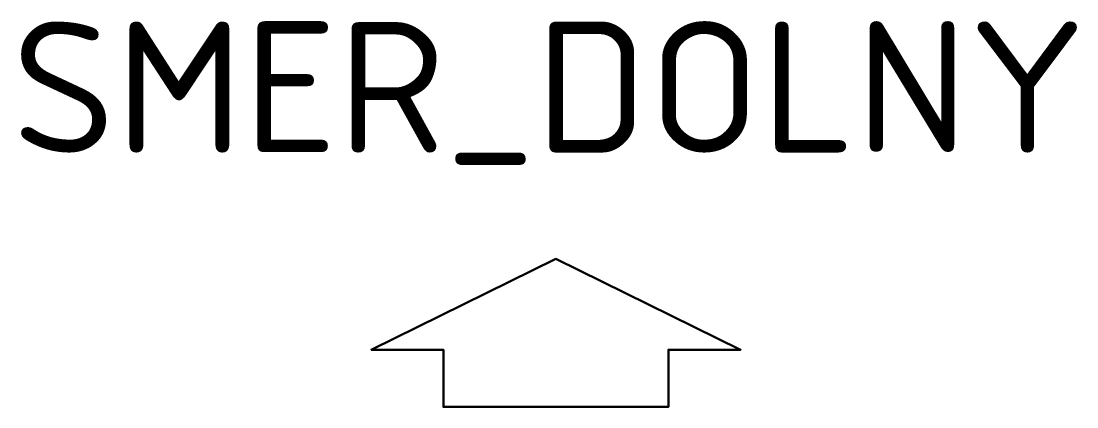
# Model space of a CAD drawing. Header units: metres. Extents: x -10.1 to 10.1, y 0 to 7.4.
import ezdxf
from ezdxf.enums import TextEntityAlignment as Align

# ---------------------------------------------------------------- set-up
doc = ezdxf.new("R2010")
doc.units = ezdxf.units.M
doc.styles.add('DP_ISOCPEUR', font='isocpeur.ttf')

msp = doc.modelspace()

# ---------------------------------------------------------------- linework, layer by layer
at = {"color": 0, "lineweight": 50}
msp.add_lwpolyline([(0.131, 2.824), (-3.389, 1.09), (-2.013, 1.09), (-2.013, 0), (2.276, 0), (2.276, 1.09), (3.652, 1.09)], close=True, dxfattribs=at)

# ---------------------------------------------------------------- texts
at = {"color": 0, "style": 'DP_ISOCPEUR'}
msp.add_attdef('SMER_DOLNY', text='', height=2.5, dxfattribs=at).set_placement((0, 4.853), align=Align.CENTER)

doc.saveas('drawing.dxf')
